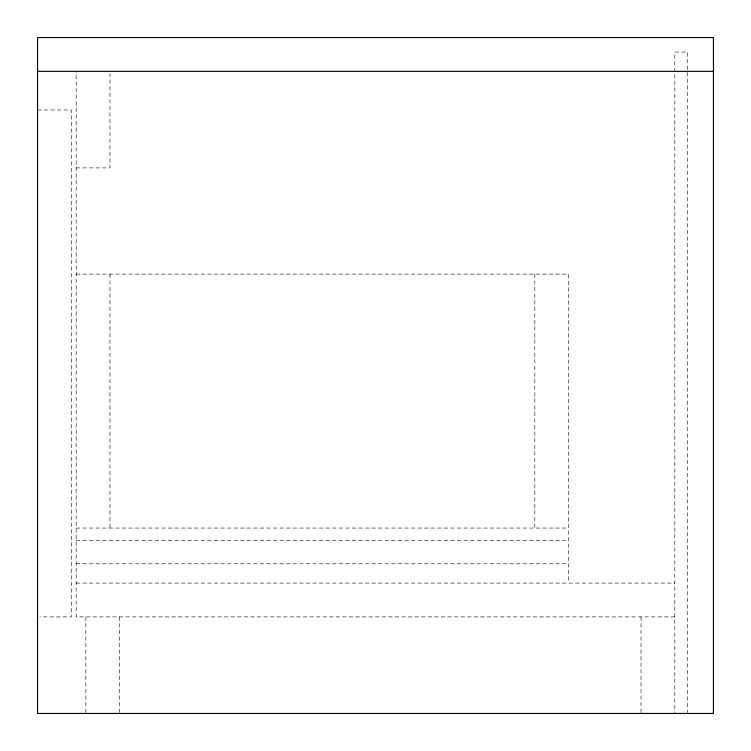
<?xml version="1.0" encoding="UTF-8"?>
<svg xmlns="http://www.w3.org/2000/svg" width="751" height="751" viewBox="0 0 751 751"><rect width="100%" height="100%" fill="white"/><g stroke="black" fill="none" stroke-linecap="round" stroke-linejoin="round"><path stroke-width="0.56" stroke-dasharray="3.75 2.82" d="M37.55 109.965L71.345 109.965L71.345 616.89L39.878 616.89M76.17 167.905L109.965 167.905L109.965 73.673M76.17 274.115L568.61 274.115L568.61 583.095M76.17 528.056L568.61 528.056M76.17 540.617L568.61 540.617M76.17 563.785L568.61 563.785M76.17 583.095L674.83 583.095M674.83 616.89L76.17 616.89L76.17 71.345M687.381 713.45L687.381 52.035L674.83 52.035L674.83 713.45M641.035 616.89L641.035 713.45M534.815 274.115L534.815 528.056M119.625 616.89L119.625 713.45M109.965 274.115L109.965 528.056M85.83 616.89L85.83 713.45"/><path stroke-width="1.13" d="M37.55 71.345L713.45 71.345M713.45 37.55L37.55 37.55L37.55 713.45L713.45 713.45L713.45 37.55"/></g></svg>
